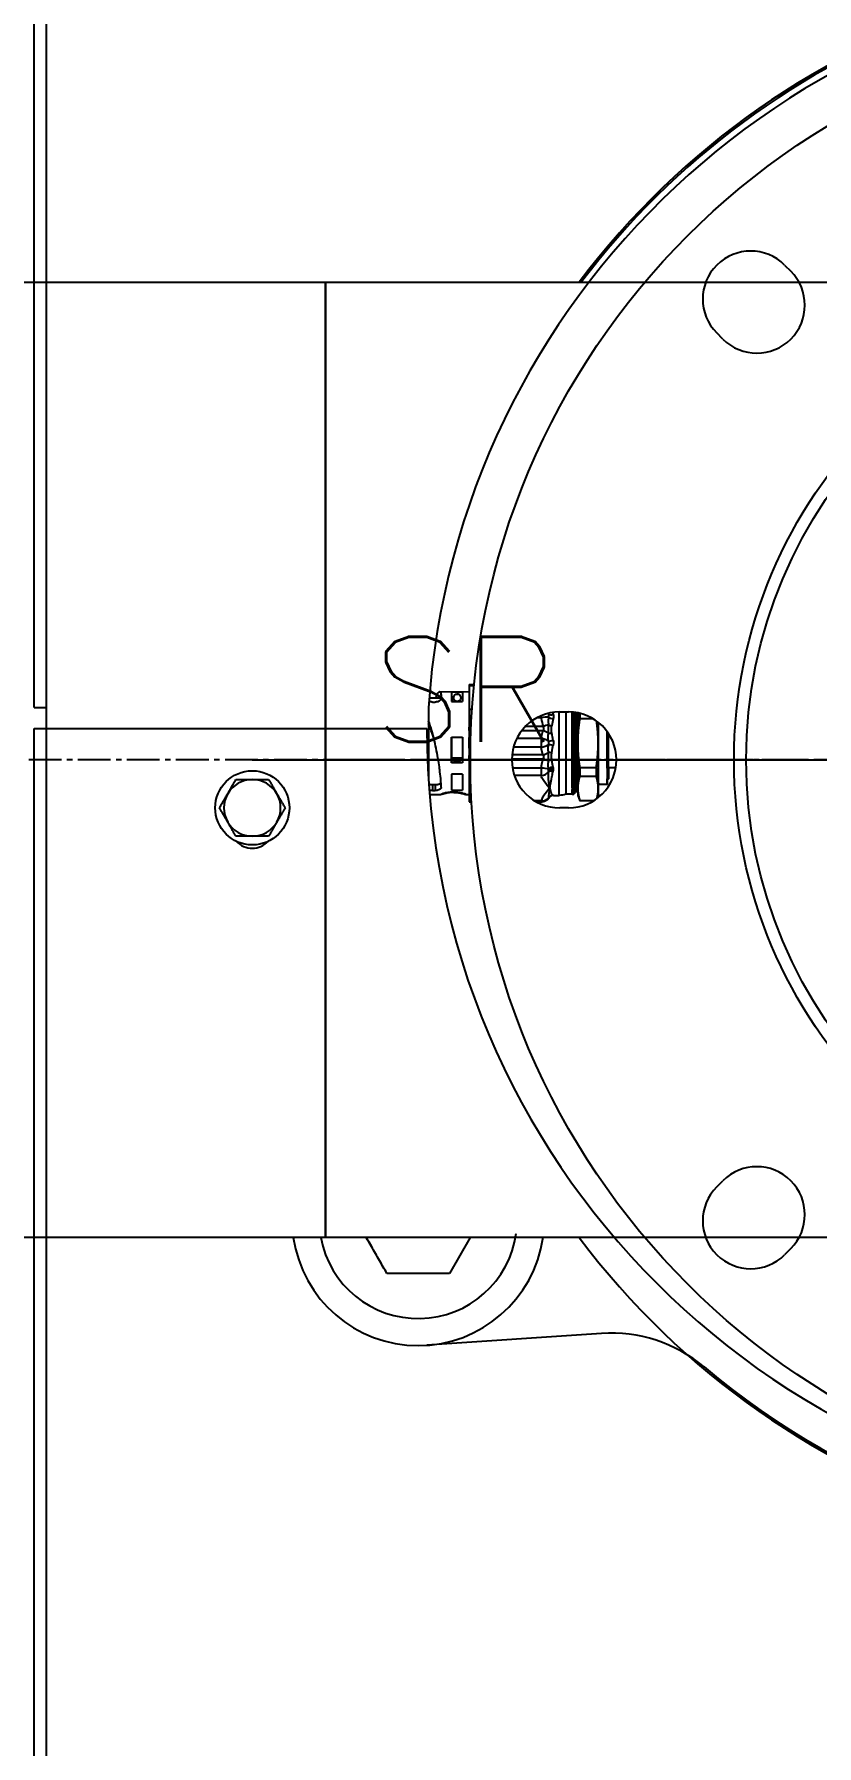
# Model space of a CAD drawing. Extents: x -76427 to 292734, y -42117 to 131250.
# Drawn here: x 12545 to 12724.4, y 2390.8 to 2783.3 of the extents above; entities that cross this region are included whole.
import ezdxf

# ---------------------------------------------------------------- set-up
doc = ezdxf.new("R2010")
doc.units = 0
doc.header["$LTSCALE"] = 10
for name, pattern in [('XFM7P10PV$0$CENTER', [2, 1.25, -0.25, 0.25, -0.25]), ('XFM7P10PV$0$CENTER2', [1.125, 0.75, -0.125, 0.125, -0.125]), ('XFM7P10PV-200K$0$CENTER', [2, 1.25, -0.25, 0.25, -0.25]), ('XFM7P10PV-200K$0$CENTER2', [1.125, 0.75, -0.125, 0.125, -0.125])]:
    doc.linetypes.add(name, pattern=pattern)
for name, color, linetype in [('XFM7P10PV$0$U-PV-PIPE-CENTER', 252, 'XFM7P10PV$0$CENTER2'), ('XFM7P10PV$0$U-PV-PIPE-SUS', 252, 'Continuous'), ('XFM7P10PV-200K$0$U-PV-PIPE-CENTER', 1, 'XFM7P10PV-200K$0$CENTER2'), ('XFM7P10PV-200K$0$U-PV-PIPE-SUS', 200, 'Continuous'), ('XFM7Q10PV-200K$0$PV-EQ(200K)', 22, 'Continuous')]:
    doc.layers.add(name, color=color, linetype=linetype)
doc.styles.add('XFM7P10PV$0$STANDARD', font='SIMPLEX', dxfattribs={"bigfont": 'BIGFONT'})
doc.styles.add('XFM7P10PV-200K$0$STANDARD', font='SIMPLEX', dxfattribs={"bigfont": 'BIGFONT'})

# ---------------------------------------------------------------- blocks, each defined once
blk = doc.blocks.new('XFM7Q10PV-200K$0$PV-主機 - Mega-V57-CUB_L40')
for p, q in [((-920.47, 595), (455.21, 595)), ((455.21, 595), (455.21, 592.25)), ((459.98, 595), (918.65, 595)), ((459.98, 595), (459.98, 592.25)), ((455.21, 592.25), (-919.04, 592.25)), ((459.98, 592.25), (455.21, 592.25)), ((455.21, 592.25), (455.21, 505)), ((917.23, 592.25), (459.98, 592.25)), ((447.98, 545), (447.98, 105)), ((440.03, 504.36), (440.03, 501.75)), ((442.25, 503.68), (440.96, 503.69)), ((442.25, 503.04), (440.96, 503.04)), ((459.98, 504.6), (443.21, 504.6)), ((441.04, 499.29), (441.05, 496.79)), ((444.73, 499.29), (441.04, 499.29)), ((441.65, 501.69), (441.65, 501.69)), ((444.73, 496.8), (444.73, 499.3)), ((447.33, 496.8), (447.33, 499.3)), ((447.33, 499.3), (448.42, 499.3)), ((448.42, 499.3), (453.2, 499.31)), ((448.42, 499.3), (448.43, 496.81)), ((453.2, 499.31), (453.2, 496.81)), ((461.37, 499.3), (461.37, 496.8)), ((463.55, 499.29), (461.37, 499.28)), ((463.55, 496.79), (463.55, 499.29)), ((463.63, 502.03), (463.64, 495.29)), ((438.37, 495.27), (438.37, 494.73)), ((444.23, 495.3), (438.71, 495.28)), ((438.71, 494.75), (438.71, 495.28)), ((440.04, 495.79), (440.04, 495.28)), ((444.23, 494.96), (444.23, 495.3)), ((446.41, 494.99), (446.41, 495.31)), ((448.27, 495.31), (446.41, 495.31)), ((448.27, 495), (448.27, 495.31)), ((449.02, 495), (449.02, 495.31)), ((450.65, 495.31), (449.02, 495.31)), ((450.65, 494.98), (450.65, 495.31)), ((453.15, 494.92), (453.15, 495.31)), ((454.76, 495.31), (453.15, 495.31)), ((454.76, 494.86), (454.76, 495.31)), ((455.51, 494.83), (455.51, 495.31)), ((457.37, 495.31), (455.51, 495.31)), ((457.38, 494.74), (457.37, 495.31)), ((459.53, 494.61), (459.53, 495.31)), ((464.98, 495.29), (459.53, 495.31)), ((464.98, 494.15), (464.98, 495.29)), ((465.31, 495.28), (465.31, 494.11)), ((444.38, 478.75), (444.37, 484.89)), ((446.11, 478.75), (446.11, 485.34)), ((448.13, 478.31), (448.13, 485.5)), ((449.13, 478.31), (449.13, 485.44)), ((450.89, 478.76), (450.89, 485.11)), ((452.89, 478.76), (452.89, 484.34)), ((454.64, 478.31), (454.64, 483.25)), ((438.29, 478.72), (438.29, 479.72)), ((438.57, 478.72), (438.57, 480.2)), ((455.64, 478.31), (455.63, 482.4)), ((457.66, 478.76), (457.66, 479.72)), ((439.84, 475.93), (439.84, 474.67)), ((436.98, 472.5), (436.98, 474.5)), ((440.14, 471.67), (440.14, 473.07)), ((440.14, 471.65), (440.14, 471.25)), ((440.24, 471.15), (440.14, 471.25)), ((458.98, 474.5), (458.98, 472.5)), ((439.84, 470.35), (438.59, 469.89)), ((438.6, 466.75), (438.59, 469.89)), ((438.64, 469.9), (438.64, 466.68)), ((440.74, 470.95), (440.74, 470.55)), ((444.26, 469.92), (444.26, 466.13)), ((446.23, 469.93), (446.23, 466.14)), ((457.46, 469.93), (457.46, 466.93)), ((439.85, 465.65), (439.18, 465.89)), ((442.4, 465.65), (442.4, 463.65)), ((443.6, 463.65), (443.6, 463.35)), ((446.25, 463.36), (446.25, 461.64)), ((350.04, 438.49), (351.46, 437.08)), ((544.5, 437.08), (545.91, 438.49)), ((335.9, 421.52), (334.48, 422.93)), ((561.47, 422.93), (560.05, 421.52))]:
    blk.add_line(p, q)
for centre, radius in [((436.98, 545), 8.5), ((447.98, 325), 170), ((447.98, 325), 109.54), ((447.98, 325), 109.54), ((447.98, 325), 106.77)]:
    blk.add_circle(centre, radius)
for centre, radius, start, end in [((436.98, 545), 6.5, 120, 180), ((436.98, 545), 6.5, 60, 120), ((436.98, 545), 6.5, 0, 60), ((432.71, 545), 5, 132.9888, 227.0112), ((436.98, 545), 6.5, 180, 240), ((436.98, 545), 6.5, 300, 0), ((436.98, 545), 6.5, 240, 300), ((455.21, 325), 180, 90, 270), ((447.98, 325), 180, 273.8226, 86.1774), ((447.98, 474.5), 11, 0, 180), ((447.98, 472.5), 11, 180, 0), ((342.26, 430.71), 11, 45, 225), ((553.69, 430.71), 11, 315, 135), ((343.68, 429.3), 11, 225, 45), ((552.27, 429.3), 11, 135, 315)]:
    blk.add_arc(centre, radius, start, end)
for centre, major_axis, ratio, start_param, end_param in [((451.83, 499.28), (11.8, 0), 0.002555, 2.217327, 2.724842), ((451.83, 499.28), (11.8, 0), 0.002555, 1.454886, 1.9624), ((451.83, 499.28), (11.8, 0), 0.002555, 0.122932, 0.630447), ((462.23, 498.03), (0.424, -0.736), 0.999986, 0, 3.123232), ((440.87, 495.27), (-2.5, 0), 0.002555, 5.755055, 6.283185), ((451.84, 496.78), (-11.8, 0), 0.002555, 5.35892, 5.866434), ((446.39, 495.3), (-2.5, 0), 0.002555, 4.707858, 5.755055), ((451.84, 496.78), (-11.8, 0), 0.002555, 4.596478, 5.103993), ((448.28, 495.31), (1.5, 0), 0.002555, 4.707858, 5.231456), ((451.89, 495.31), (-2.5, 0), 0.002555, 4.184259, 5.231456), ((455.51, 495.31), (1.5, 0), 0.002555, 4.184259, 4.707858), ((457.36, 495.3), (-2.5, 0), 0.002555, 3.66066, 4.707858), ((451.84, 496.78), (11.8, 0), 0.002555, 0.122932, 0.630447), ((462.81, 495.28), (2.5, 0), 0.002555, 6.283185, 6.802253), ((440.29, 478.72), (-2, 0), 0.002555, 6.283184, 6.28319), ((440.29, 478.72), (-2, 0), 0.002555, 5.755961, 6.283184), ((440.29, 478.72), (0.42, 1.95), 0.858325, 1.75037, 2.738476), ((438.57, 475.99), (1.24, -0.39), 0.978357, 0.308397, 1.316707), ((438.56, 475.99), (1.92, -0.55), 0.979834, 0.832042, 0.832094), ((438.77, 476.28), (-1.15, 1.64), 0.974642, 4.4504, 4.450432), ((439.26, 476.28), (0.77, 1.85), 0.937314, 5.377493, 5.377515), ((439.26, 476.28), (0.77, 1.85), 0.937321, 5.301463, 5.301469), ((440, 475.98), (0.8, 1.83), 0.872822, 5.526535, 5.526557), ((440.64, 475.98), (0.7, -1.87), 0.824908, 1.752861, 1.75288), ((441.75, 476.27), (-0.39, 1.96), 0.752597, 4.954377, 4.954387), ((446.1, 478.75), (2, 0), 0.002555, 1.567166, 2.614377), ((446.1, 478.74), (-0.47, 1.94), 0.856116, 1.363348, 2.35132), ((444.69, 476.02), (0.3, 1.26), 0.527227, 4.831976, 5.840284), ((445.24, 475.96), (0, 1.3), 0.49617, 4.706495, 5.719577), ((446.1, 478.74), (0.23, 1.98), 0.003299, 3.729911, 4.717883), ((445.8, 476.02), (-0.29, 1.26), 0.444435, 4.606228, 5.614539), ((448.13, 478.31), (0.59, 1.91), 0.002715, 4.034865, 4.715887), ((447.52, 476.33), (-0.18, 1.29), 0.321517, 4.664716, 5.316845), ((450.13, 478.31), (-0.67, 1.88), 0.47404, 1.400929, 2.081957), ((449.39, 476.33), (0.17, 1.29), 0.183371, 4.734474, 5.386597), ((451.88, 478.76), (-2, 0), 0.002555, 4.185165, 5.232364), ((451.88, 478.75), (-0.27, 1.98), 0.492341, 1.49873, 2.486693), ((451.25, 476.03), (-0.26, -1.27), 0.043805, 1.574841, 2.58315), ((451.89, 478.75), (-0.27, -1.98), 0.498573, 0.656017, 1.643942), ((452.53, 476.03), (-0.26, 1.27), 0.050888, 0.557009, 1.56532), ((453.63, 478.31), (0.67, 1.88), 0.480044, 4.204002, 4.885026), ((454.39, 476.33), (-0.17, 1.29), 0.190427, 0.895607, 1.547732), ((455.63, 478.31), (-0.59, 1.91), 0.004216, 4.03273, 4.71375), ((456.25, 476.33), (0.18, 1.29), 0.328303, 0.967408, 1.619536), ((457.97, 476.03), (-0.29, -1.26), 0.450736, 3.812057, 4.82037), ((457.65, 478.75), (-2, 0), 0.002555, 4.476917, 4.708765), ((457.65, 478.75), (0.23, -1.98), 0.003889, 0.587481, 1.575445), ((459.07, 476.03), (0.3, -1.26), 0.533201, 3.582534, 4.590835), ((457.66, 478.75), (-0.47, -1.94), 0.859605, 0.794169, 0.878975), ((451.84, 471.68), (-11.7, 0), 0.002555, 4.060015, 6.714627), ((451.84, 471.15), (-11.6, 0), 0.002555, 4.058959, 6.530478), ((451.84, 473.08), (-11.75, 0), 0.002555, 4.060126, 6.375471), ((451.84, 474.68), (-12, 0), 0.002555, 4.076085, 6.283185), ((451.84, 471.25), (-11.7, 0), 0.002555, 4.064232, 6.28574), ((451.84, 473.08), (-11.7, 0), 0.002555, 4.056858, 6.283185), ((451.84, 471.65), (-11.7, 0), 0.002555, 4.060214, 6.283185), ((451.84, 471.15), (-11.3, 0), 0.002555, 4.038483, 6.350448), ((451.84, 471.68), (-9.78, 0), 0.002555, 3.900139, 6.572371), ((451.84, 471.68), (-7.07, 0), 0.002555, 3.077856, 6.346922), ((451.84, 471.68), (-6.19, 0), 0.002555, 3.164564, 6.260214), ((451.84, 471.68), (3.51, 0), 0.002555, 0.433558, 2.708035), ((451.84, 471.68), (2.34, 0), 0.002555, 0.890568, 2.251024), ((451.84, 469.9), (-13.25, 0), 0.002555, 6.19745, 6.283185), ((451.84, 470.35), (-12, 0), 0.002555, 5.759587, 6.276166), ((451.84, 470.95), (-11.1, 0), 0.002555, 4.027066, 6.283185), ((451.84, 470.55), (-11.1, 0), 0.002555, 4.03444, 6.283185), ((451.84, 470.35), (-12, 0), 0.002555, 4.712389, 5.759587), ((451.84, 469.9), (-13.25, 0), 0.002555, 5.150251, 5.321725), ((451.84, 470.35), (-12, 0), 0.002555, 4.097238, 4.712389), ((451.84, 469.9), (-13.25, 0), 0.002555, 4.17115, 4.274528), ((451.85, 465.65), (-12, 0), 0.002555, 5.759587, 6.806785), ((451.85, 465.65), (-12, 0), 0.002555, 4.712389, 5.759587), ((451.85, 465.65), (12, 0), 0.002555, 3.665192, 3.805647), ((451.85, 463.65), (-9.45, 0), 0.002555, 4.422865, 6.792629), ((451.85, 465.65), (-9.45, 0), 0.002555, 4.184941, 6.283185), ((451.85, 463.35), (-8.25, 0), 0.002555, 4.433653, 7.107871), ((451.85, 463.65), (-8.3, 0), 0.002555, 4.381849, 6.393005), ((451.85, 463.35), (-7.19, 0), 0.002555, 4.391608, 6.960383), ((451.85, 466.11), (13.25, 0), 0.002555, 2.008658, 2.180133), ((451.85, 465.65), (-12, 0), 0.002555, 4.304305, 4.712389)]:
    blk.add_ellipse(centre, major_axis=major_axis, ratio=ratio, start_param=start_param, end_param=end_param)
for centre, major_axis, ratio in [((447.98, 498.05), (-0.002, 0.85), 0.496069), ((462.24, 498.03), (0, 0.85), 0.999993)]:
    blk.add_ellipse(centre, major_axis=major_axis, ratio=ratio)
for points, weights in [([(430.48, 548.75), (432.22, 549.76), (433.73, 550.63)], [1.07595444278, 1.07665212978, 1]), ([(433.73, 550.63), (435.23, 551.5), (436.98, 552.51)], [1, 1.07665212978, 1.07595444278]), ([(436.98, 552.51), (438.72, 551.5), (440.23, 550.63)], [1.07595444278, 1.07665212978, 1]), ([(440.23, 550.63), (441.73, 549.76), (443.48, 548.75)], [1, 1.07665212978, 1.07595444278]), ([(430.48, 545), (430.48, 546.74), (430.48, 548.75)], [1, 1.07665212978, 1.07595444278]), ([(443.48, 548.75), (443.48, 546.74), (443.48, 545)], [1.07595444278, 1.07665212978, 1]), ([(430.48, 541.25), (430.48, 543.26), (430.48, 545)], [1.07595444278, 1.07665212978, 1]), ([(443.48, 545), (443.48, 543.26), (443.48, 541.25)], [1, 1.07665212978, 1.07595444278]), ([(433.73, 539.37), (432.22, 540.24), (430.48, 541.25)], [1, 1.07665212978, 1.07595444278]), ([(436.98, 537.49), (435.23, 538.5), (433.73, 539.37)], [1.07595444278, 1.07665212978, 1]), ([(440.23, 539.37), (438.72, 538.5), (436.98, 537.49)], [1, 1.07665212978, 1.07595444278]), ([(443.48, 541.25), (441.73, 540.24), (440.23, 539.37)], [1.07595444278, 1.07665212978, 1])]:
    blk.add_rational_spline(points, weights, degree=2)
for points, degree, knots in [([(440.96, 503.69), (440.96, 503.78), (440.97, 503.88), (440.99, 504.07), (441, 504.16), (441.03, 504.32), (441.05, 504.38), (441.07, 504.44)], 3, [-0.22712492, -0.22712492, -0.22712492, -0.22712492, -0.19757148, -0.19757148, -0.16803014, -0.16803014, -0.1450375, -0.1450375, -0.1450375, -0.1450375]), ([(441.65, 501.69), (441.55, 501.69), (441.47, 501.72), (441.3, 501.84), (441.22, 501.94), (441.1, 502.18), (441.05, 502.32), (441, 502.56), (440.99, 502.66), (440.97, 502.84), (440.96, 502.94), (440.96, 503.04)], 3, [-0.2260437, -0.2260437, -0.2260437, -0.2260437, -0.1713884, -0.1713884, -0.1131901, -0.1131901, -0.0586216, -0.0586216, -0.0293443, -0.0293443, 0, 0, 0, 0]), ([(441.65, 501.69), (441.87, 501.69), (442.12, 501.7), (442.65, 501.72), (442.94, 501.74), (443.86, 501.81), (444.54, 501.88), (445.77, 502.02), (446.29, 502.09), (447.51, 502.27), (448.23, 502.39), (449.71, 502.65), (450.46, 502.8), (452.37, 503.21), (453.53, 503.5), (455.44, 504.07), (456.22, 504.32), (456.95, 504.6)], 3, [0, 0, 0, 0, 0.133961, 0.133961, 0.267899, 0.267899, 0.535926, 0.535926, 0.714399, 0.714399, 0.945549, 0.945549, 1.176604, 1.176604, 1.534564, 1.534564, 1.79258, 1.79258, 1.79258, 1.79258]), ([(442.25, 503.68), (442.25, 503.78), (442.25, 503.88), (442.27, 504.09), (442.29, 504.19), (442.33, 504.38), (442.35, 504.46), (442.37, 504.54)], 3, [-0.21221659, -0.21221659, -0.21221659, -0.21221659, -0.18251638, -0.18251638, -0.1494368, -0.1494368, -0.1194476, -0.1194476, -0.1194476, -0.1194476]), ([(442.7, 501.73), (442.64, 501.76), (442.58, 501.81), (442.53, 501.87), (442.39, 502.08), (442.31, 502.37), (442.27, 502.59), (442.25, 502.81), (442.25, 503.04)], 5, [0.331769, 0.331769, 0.331769, 0.331769, 0.331769, 0.331769, 1.036453, 1.036453, 1.036453, 2.225796, 2.225796, 2.225796, 2.225796, 2.225796, 2.225796]), ([(451.94, 503.12), (452.07, 503.16), (452.2, 503.19), (452.33, 503.23), (452.94, 503.4), (453.53, 503.57), (454.11, 503.76), (454.88, 504.02), (455.63, 504.29), (456.35, 504.6)], 3, [17.654247, 17.654247, 17.654247, 17.654247, 18.364351, 18.364351, 18.364351, 21.644908, 21.644908, 21.644908, 26.044963, 26.044963, 26.044963, 26.044963]), ([(461.24, 503.7), (461.24, 503.8), (461.25, 503.89), (461.28, 504.08), (461.3, 504.18), (461.35, 504.35), (461.38, 504.43), (461.42, 504.5)], 3, [-0.22712492, -0.22712492, -0.22712492, -0.22712492, -0.19757148, -0.19757148, -0.16803014, -0.16803014, -0.1396511, -0.1396511, -0.1396511, -0.1396511]), ([(462.08, 501.7), (461.99, 501.7), (461.9, 501.73), (461.71, 501.85), (461.61, 501.95), (461.45, 502.19), (461.38, 502.33), (461.3, 502.58), (461.28, 502.67), (461.25, 502.86), (461.24, 502.96), (461.24, 503.05)], 3, [-0.2260437, -0.2260437, -0.2260437, -0.2260437, -0.1713884, -0.1713884, -0.1131901, -0.1131901, -0.0586216, -0.0586216, -0.0293443, -0.0293443, 0, 0, 0, 0]), ([(463.63, 502.06), (463.6, 502.2), (463.39, 502.37), (462.91, 502.64), (462.77, 502.71), (462.5, 502.85), (462.37, 502.91), (462.23, 502.97)], 3, [0.000001, 0.000001, 0.000001, 0.000001, 0.3505304, 0.3505304, 0.4670758, 0.4670758, 0.5563693, 0.5563693, 0.5563693, 0.5563693]), ([(440.52, 498.77), (440.52, 499.15), (440.49, 499.54), (440.38, 500.24), (440.32, 500.55), (440.19, 501.09), (440.12, 501.34), (440.04, 501.68), (440.03, 501.77), (440.04, 501.77)], 3, [-0.9807268, -0.9807268, -0.9807268, -0.9807268, -0.8652674, -0.8652674, -0.749808, -0.749808, -0.6100356, -0.6100356, -0.4767544, -0.4767544, -0.4767544, -0.4767544]), ([(440.52, 498.77), (440.52, 498.38), (440.49, 497.99), (440.38, 497.29), (440.32, 496.98), (440.19, 496.44), (440.12, 496.2), (440.04, 495.87), (440.03, 495.78), (440.04, 495.78)], 3, [0.9807268, 0.9807268, 0.9807268, 0.9807268, 1.0961862, 1.0961862, 1.2116455, 1.2116455, 1.351418, 1.351418, 1.4846992, 1.4846992, 1.4846992, 1.4846992]), ([(440.58, 498.78), (440.58, 499.16), (440.56, 499.56), (440.47, 500.29), (440.41, 500.62), (440.28, 501.16), (440.21, 501.4), (440.09, 501.71), (440.05, 501.78), (440.04, 501.77), (440.04, 501.77), (440.04, 501.77)], 3, [0, 0, 0, 0, 0.1122436, 0.1122436, 0.2244871, 0.2244871, 0.3473751, 0.3473751, 0.4702632, 0.4702632, 0.4767544, 0.4767544, 0.4767544, 0.4767544]), ([(440.58, 498.78), (440.58, 498.41), (440.56, 498.01), (440.47, 497.28), (440.41, 496.95), (440.28, 496.4), (440.21, 496.16), (440.09, 495.85), (440.06, 495.78), (440.04, 495.77), (440.04, 495.77), (440.04, 495.78)], 3, [-1.9614536, -1.9614536, -1.9614536, -1.9614536, -1.84921, -1.84921, -1.7369664, -1.7369664, -1.6140784, -1.6140784, -1.4911904, -1.4911904, -1.4846992, -1.4846992, -1.4846992, -1.4846992]), ([(462.23, 502.02), (462.23, 501.95), (462.2, 501.89), (462.12, 501.84), (462, 501.8), (461.85, 501.77), (461.84, 501.77), (461.84, 501.77), (461.84, 501.77)], 5, [12.429289, 12.429289, 12.429289, 12.429289, 12.429289, 12.429289, 15.563908, 15.563908, 15.563908, 15.579301, 15.579301, 15.579301, 15.579301, 15.579301, 15.579301]), ([(463.63, 502.06), (463.66, 501.94), (463.54, 501.85), (463.15, 501.76), (462.99, 501.73), (462.59, 501.7), (462.35, 501.7), (462.08, 501.7)], 3, [-0.6472974, -0.6472974, -0.6472974, -0.6472974, -0.3233909, -0.3233909, -0.1617156, -0.1617156, 0, 0, 0, 0]), ([(439.23, 477.03), (439.05, 477.14), (438.88, 477.29), (438.61, 477.62), (438.5, 477.81), (438.35, 478.21), (438.31, 478.42), (438.3, 478.66), (438.29, 478.69), (438.29, 478.72)], 3, [0, 0, 0, 0, 0.0648552, 0.0648552, 0.1285229, 0.1285229, 0.1922731, 0.1922731, 0.2013202, 0.2013202, 0.2013202, 0.2013202]), ([(441.47, 476.79), (441.4, 476.85), (441.34, 476.91), (441.27, 476.97), (440.8, 477.38), (440.32, 477.79), (439.82, 478.13), (439.55, 478.32), (439.27, 478.48), (438.97, 478.59), (438.84, 478.65), (438.7, 478.69), (438.57, 478.72)], 3, [0, 0, 0, 0, 0.655162, 0.655162, 0.655162, 5.204704, 5.204704, 5.204704, 7.656055, 7.656055, 7.656055, 8.771719, 8.771719, 8.771719, 8.771719]), ([(439.24, 477.07), (439.24, 477.06), (439.24, 477.06), (439.24, 477.05), (439.24, 477.04), (439.23, 477.03), (439.23, 477.03), (439.23, 477.03), (439.23, 477.03)], 5, [0.544604, 0.544604, 0.544604, 0.544604, 0.544604, 0.544604, 0.926317, 0.926317, 0.926317, 1.772154, 1.772154, 1.772154, 1.772154, 1.772154, 1.772154]), ([(439.84, 475.93), (439.84, 476.03), (439.83, 476.13), (439.78, 476.35), (439.73, 476.46), (439.6, 476.69), (439.51, 476.8), (439.36, 476.94), (439.3, 476.99), (439.23, 477.03)], 3, [0, 0, 0, 0, 0.0302741, 0.0302741, 0.0671111, 0.0671111, 0.1085576, 0.1085576, 0.1310156, 0.1310156, 0.1310156, 0.1310156]), ([(441.47, 476.79), (441.47, 476.79), (441.47, 476.79), (441.47, 476.79), (441.44, 476.8), (441.41, 476.8), (441.39, 476.8), (441.32, 476.82), (441.26, 476.83), (441.23, 476.83), (440.87, 476.89), (440.55, 476.96), (440.29, 477), (439.95, 477.06), (439.66, 477.09), (439.58, 477.1), (439.46, 477.1), (439.35, 477.09), (439.31, 477.08), (439.28, 477.08), (439.24, 477.07)], 5, [0, 0, 0, 0, 0, 0, 0.034404, 0.034404, 0.034404, 0.466948, 0.466948, 0.466948, 1.109446, 1.109446, 1.109446, 6.83405, 6.83405, 6.83405, 9.302233, 9.302233, 9.302233, 10.501363, 10.501363, 10.501363, 10.501363, 10.501363, 10.501363]), ([(441.47, 476.79), (441.37, 476.77), (441.26, 476.74), (441.17, 476.72), (440.97, 476.67), (440.79, 476.62), (440.63, 476.57), (440.4, 476.49), (440.23, 476.41), (440.1, 476.32), (439.96, 476.23), (439.89, 476.12), (439.86, 475.99)], 3, [0, 0, 0, 0, 1.109446, 1.109446, 1.109446, 3.417025, 3.417025, 3.417025, 6.83405, 6.83405, 6.83405, 10.501363, 10.501363, 10.501363, 10.501363]), ([(441.47, 476.79), (441.47, 476.79), (441.48, 476.79), (441.48, 476.8), (441.57, 476.87), (441.65, 476.95), (441.74, 477.02), (442.27, 477.5), (442.81, 477.97), (443.4, 478.32), (443.71, 478.51), (444.03, 478.67), (444.38, 478.75)], 3, [0, 0, 0, 0, 0.028373, 0.028373, 0.028373, 0.850757, 0.850757, 0.850757, 6.019946, 6.019946, 6.019946, 8.773224, 8.773224, 8.773224, 8.773224]), ([(441.47, 476.79), (441.47, 476.79), (441.48, 476.79), (441.48, 476.79), (441.51, 476.8), (441.54, 476.8), (441.57, 476.81), (441.63, 476.82), (441.69, 476.83), (441.72, 476.83), (441.95, 476.87), (442.19, 476.91), (442.4, 476.94), (442.84, 477), (443.3, 477.05), (443.54, 477.07), (444.02, 477.11), (444.51, 477.12), (444.76, 477.12), (445, 477.12), (445.25, 477.1)], 5, [0, 0, 0, 0, 0, 0, 0.034364, 0.034364, 0.034364, 0.518652, 0.518652, 0.518652, 1.036651, 1.036651, 1.036651, 4.23487, 4.23487, 4.23487, 7.401243, 7.401243, 7.401243, 10.503697, 10.503697, 10.503697, 10.503697, 10.503697, 10.503697]), ([(441.47, 476.79), (442.24, 476.63), (443.3, 476.47), (444.41, 476.24), (444.74, 476.17), (445.07, 476.1), (445.39, 476.02)], 3, [0, 0, 0, 0, 8.083584, 8.083584, 8.083584, 10.503697, 10.503697, 10.503697, 10.503697]), ([(445.25, 477.1), (445.28, 477.09), (445.32, 477.08), (445.35, 477.07), (445.43, 477.06), (445.5, 477.06), (445.58, 477.06)], 3, [0.54464, 0.54464, 0.54464, 0.54464, 0.902469, 0.902469, 0.902469, 1.74442, 1.74442, 1.74442, 1.74442]), ([(445.58, 477.06), (445.66, 477.06), (445.75, 477.06), (445.85, 477.08), (445.87, 477.09), (445.89, 477.09), (445.92, 477.1)], 3, [0, 0, 0, 0, 0.992032, 0.992032, 0.992032, 1.200265, 1.200265, 1.200265, 1.200265]), ([(445.92, 477.1), (446.26, 477.12), (446.61, 477.13), (446.96, 477.13), (447.34, 477.12), (447.71, 477.11), (447.73, 477.11), (447.75, 477.11), (447.76, 477.11)], 5, [0, 0, 0, 0, 0, 0, 3.201081, 3.201081, 3.201081, 3.346331, 3.346331, 3.346331, 3.346331, 3.346331, 3.346331]), ([(447.76, 477.11), (447.85, 477.1), (447.93, 477.09), (448.02, 477.09), (448.28, 477.08), (448.55, 477.07), (448.82, 477.07), (449.01, 477.07), (449.19, 477.08), (449.36, 477.09), (449.47, 477.09), (449.58, 477.1), (449.68, 477.11)], 3, [0.564238, 0.564238, 0.564238, 0.564238, 0.982384, 0.982384, 0.982384, 2.282202, 2.282202, 2.282202, 3.156484, 3.156484, 3.156484, 3.69067, 3.69067, 3.69067, 3.69067]), ([(447.95, 476.32), (448.22, 476.37), (448.54, 476.39), (448.86, 476.39), (449.13, 476.38), (449.39, 476.36), (449.63, 476.32)], 3, [0.56422, 0.56422, 0.56422, 0.56422, 2.282195, 2.282195, 2.282195, 3.690675, 3.690675, 3.690675, 3.690675]), ([(448.13, 478.31), (448.18, 478.28), (448.23, 478.25), (448.28, 478.23), (448.43, 478.15), (448.57, 478.11), (448.71, 478.13), (448.8, 478.14), (448.9, 478.17), (448.99, 478.22), (449.04, 478.24), (449.09, 478.28), (449.13, 478.31)], 3, [2.05844, 2.05844, 2.05844, 2.05844, 2.411755, 2.411755, 2.411755, 3.506303, 3.506303, 3.506303, 4.23929, 4.23929, 4.23929, 4.648478, 4.648478, 4.648478, 4.648478]), ([(449.68, 477.11), (449.73, 477.11), (449.78, 477.11), (449.84, 477.11), (450.2, 477.13), (450.56, 477.13), (450.87, 477.13), (451.18, 477.12), (451.48, 477.1), (451.49, 477.1), (451.5, 477.1), (451.5, 477.1)], 5, [3.908173, 3.908173, 3.908173, 3.908173, 3.908173, 3.908173, 4.38576, 4.38576, 4.38576, 7.199302, 7.199302, 7.199302, 7.254475, 7.254475, 7.254475, 7.254475, 7.254475, 7.254475]), ([(452.46, 476.02), (452.05, 475.93), (451.78, 475.93), (451.38, 476.01), (451.36, 476.01), (451.33, 476.02), (451.31, 476.02)], 3, [0.54463, 0.54463, 0.54463, 0.54463, 2.816323, 2.816323, 2.816323, 2.944788, 2.944788, 2.944788, 2.944788]), ([(452.27, 477.1), (452.25, 477.1), (452.22, 477.09), (452.19, 477.09), (452.1, 477.07), (452.01, 477.07), (451.95, 477.06), (451.84, 477.06), (451.71, 477.07), (451.65, 477.08), (451.58, 477.09), (451.5, 477.1)], 5, [0.544636, 0.544636, 0.544636, 0.544636, 0.544636, 0.544636, 0.926317, 0.926317, 0.926317, 1.914235, 1.914235, 1.914235, 2.944784, 2.944784, 2.944784, 2.944784, 2.944784, 2.944784]), ([(452.27, 477.1), (452.37, 477.11), (452.47, 477.11), (452.57, 477.12), (452.92, 477.13), (453.28, 477.13), (453.53, 477.13), (453.8, 477.12), (454.07, 477.11), (454.08, 477.11), (454.08, 477.11), (454.09, 477.11)], 5, [1.277708, 1.277708, 1.277708, 1.277708, 1.277708, 1.277708, 2.195106, 2.195106, 2.195106, 4.546514, 4.546514, 4.546514, 4.62528, 4.62528, 4.62528, 4.62528, 4.62528, 4.62528]), ([(454.09, 477.11), (454.17, 477.1), (454.25, 477.1), (454.34, 477.09), (454.6, 477.08), (454.87, 477.07), (455.14, 477.07), (455.32, 477.07), (455.5, 477.08), (455.68, 477.09), (455.79, 477.09), (455.9, 477.1), (456.01, 477.11)], 3, [0.564238, 0.564238, 0.564238, 0.564238, 0.982384, 0.982384, 0.982384, 2.282202, 2.282202, 2.282202, 3.156484, 3.156484, 3.156484, 3.69067, 3.69067, 3.69067, 3.69067]), ([(454.14, 476.33), (454.43, 476.37), (454.76, 476.39), (455.08, 476.39), (455.34, 476.38), (455.6, 476.36), (455.82, 476.33)], 3, [0.56422, 0.56422, 0.56422, 0.56422, 2.282202, 2.282202, 2.282202, 3.690672, 3.690672, 3.690672, 3.690672]), ([(454.64, 478.31), (454.68, 478.28), (454.72, 478.25), (454.77, 478.23), (454.9, 478.15), (455.04, 478.11), (455.18, 478.13), (455.27, 478.14), (455.37, 478.17), (455.47, 478.22), (455.52, 478.25), (455.58, 478.28), (455.64, 478.31)], 3, [2.05844, 2.05844, 2.05844, 2.05844, 2.411755, 2.411755, 2.411755, 3.506303, 3.506303, 3.506303, 4.23929, 4.23929, 4.23929, 4.64849, 4.64849, 4.64849, 4.64849]), ([(457.66, 478.76), (457.61, 478.75), (457.56, 478.75), (457.51, 478.74), (456.86, 478.65), (456.23, 478.5), (455.64, 478.31)], 3, [1.138628, 1.138628, 1.138628, 1.138628, 1.338375, 1.338375, 1.338375, 4.004037, 4.004037, 4.004037, 4.004037]), ([(457.85, 477.1), (457.84, 477.1), (457.83, 477.1), (457.82, 477.1), (457.63, 477.11), (457.45, 477.12), (457.27, 477.12), (456.92, 477.13), (456.56, 477.12), (456.37, 477.12), (456.19, 477.12), (456.01, 477.11)], 5, [1.276226, 1.276226, 1.276226, 1.276226, 1.276226, 1.276226, 1.378655, 1.378655, 1.378655, 2.986215, 2.986215, 2.986215, 4.623691, 4.623691, 4.623691, 4.623691, 4.623691, 4.623691]), ([(458.37, 476.02), (458.02, 475.93), (457.79, 475.93), (457.44, 476.01), (457.42, 476.01), (457.4, 476.02), (457.38, 476.02)], 3, [0.544602, 0.544602, 0.544602, 0.544602, 2.816323, 2.816323, 2.816323, 2.944826, 2.944826, 2.944826, 2.944826]), ([(458.51, 477.1), (458.49, 477.09), (458.47, 477.09), (458.45, 477.08), (458.37, 477.07), (458.3, 477.06), (458.24, 477.06), (458.14, 477.06), (458.03, 477.07), (457.98, 477.07), (457.92, 477.08), (457.85, 477.1)], 5, [0.544606, 0.544606, 0.544606, 0.544606, 0.544606, 0.544606, 0.926317, 0.926317, 0.926317, 1.914235, 1.914235, 1.914235, 2.944826, 2.944826, 2.944826, 2.944826, 2.944826, 2.944826]), ([(440.74, 470.95), (440.74, 470.97), (440.74, 470.99), (440.73, 471.03), (440.72, 471.05), (440.69, 471.09), (440.68, 471.1), (440.65, 471.12), (440.64, 471.12), (440.63, 471.13), (440.62, 471.14), (440.6, 471.14), (440.6, 471.14), (440.59, 471.14), (440.58, 471.14), (440.57, 471.15), (440.57, 471.15), (440.57, 471.15), (440.57, 471.15), (440.57, 471.15)], 3, [0, 0, 0, 0, 0.00662125, 0.00662125, 0.01310691, 0.01310691, 0.01953058, 0.01953058, 0.02232801, 0.02232801, 0.02680035, 0.02680035, 0.03035556, 0.03035556, 0.03493501, 0.03493501, 0.04338425, 0.04338425, 0.05909467, 0.05909467, 0.05909467, 0.05909467]), ([(458.95, 471.7), (458.82, 471.7), (458.69, 471.7), (457.8, 471.7), (456.91, 471.7), (455.03, 471.7), (454.01, 471.7), (451.94, 471.7), (450.88, 471.7), (448.84, 471.7), (447.85, 471.7), (446.05, 471.7), (445.22, 471.69), (443.84, 471.69), (443.27, 471.69), (442.45, 471.68), (442.18, 471.68), (442.1, 471.68), (442.09, 471.68), (442.09, 471.68), (442.09, 471.68), (442.09, 471.68)], 3, [0.751123, 0.751123, 0.751123, 0.751123, 0.806665, 0.806665, 1.118203, 1.118203, 1.429888, 1.429888, 1.741609, 1.741609, 2.053336, 2.053336, 2.36505, 2.36505, 2.67671, 2.67671, 2.98816, 2.98816, 3.02852, 3.02852, 3.029124, 3.029124, 3.029124, 3.029124]), ([(444.79, 471.67), (444.78, 471.67), (444.78, 471.67), (444.77, 471.68), (444.76, 471.68), (444.75, 471.68), (444.75, 471.68), (444.73, 471.68), (444.73, 471.68), (444.72, 471.68), (444.71, 471.69), (444.7, 471.69), (444.7, 471.69), (444.7, 471.69)], 3, [2.16733486, 2.16733486, 2.16733486, 2.16733486, 2.18725674, 2.18725674, 2.20209089, 2.20209089, 2.21002772, 2.21002772, 2.21192452, 2.21192452, 2.21522791, 2.21522791, 2.21572188, 2.21572188, 2.21572188, 2.21572188]), ([(458.02, 471.68), (458.02, 471.68), (458.02, 471.68), (457.99, 471.68), (457.96, 471.68), (457.78, 471.68), (457.57, 471.69), (456.96, 471.69), (456.55, 471.69), (455.59, 471.69), (455.03, 471.69), (453.84, 471.69), (453.19, 471.69), (451.88, 471.69), (451.21, 471.69), (449.92, 471.69), (449.29, 471.69), (448.15, 471.69), (447.63, 471.69), (446.76, 471.69), (446.4, 471.68), (445.89, 471.68), (445.72, 471.68), (445.67, 471.68), (445.67, 471.68), (445.67, 471.68)], 3, [0.033113, 0.033113, 0.033113, 0.033113, 0.054958, 0.054958, 0.132318, 0.132318, 0.315417, 0.315417, 0.512013, 0.512013, 0.709201, 0.709201, 0.906471, 0.906471, 1.103761, 1.103761, 1.301054, 1.301054, 1.49834, 1.49834, 1.695595, 1.695595, 1.892728, 1.892728, 1.916898, 1.916898, 1.916898, 1.916898]), ([(448.3, 471.68), (448.3, 471.68), (448.3, 471.68), (448.29, 471.68), (448.29, 471.68), (448.27, 471.69), (448.27, 471.69), (448.27, 471.69)], 3, [1.102648414, 1.102648414, 1.102648414, 1.102648414, 1.103033093, 1.103033093, 1.105349923, 1.105349923, 1.106839946, 1.106839946, 1.106839946, 1.106839946]), ([(453.32, 471.68), (453.28, 471.68), (453.23, 471.68), (452.99, 471.68), (452.76, 471.68), (452.28, 471.68), (452.03, 471.68), (451.53, 471.68), (451.28, 471.68), (450.81, 471.68), (450.59, 471.68), (450.39, 471.68), (450.38, 471.68), (450.37, 471.68)], 3, [0.217622, 0.217622, 0.217622, 0.217622, 0.2334884, 0.2334884, 0.3080515, 0.3080515, 0.3826582, 0.3826582, 0.4572762, 0.4572762, 0.5318931, 0.5318931, 0.534912, 0.534912, 0.534912, 0.534912]), ([(455.42, 471.69), (455.42, 471.69), (455.42, 471.69), (455.41, 471.69), (455.4, 471.69), (455.4, 471.68), (455.39, 471.68), (455.39, 471.68)], 3, [0.008582175, 0.008582175, 0.008582175, 0.008582175, 0.009308712, 0.009308712, 0.011268047, 0.011268047, 0.012773253, 0.012773253, 0.012773253, 0.012773253]), ([(458.94, 471.68), (458.94, 471.68), (458.94, 471.68), (458.93, 471.68), (458.93, 471.68), (458.92, 471.68), (458.91, 471.68), (458.9, 471.68), (458.9, 471.68), (458.9, 471.68)], 3, [0.01574121, 0.01574121, 0.01574121, 0.01574121, 0.01937952, 0.01937952, 0.02768219, 0.02768219, 0.05254778, 0.05254778, 0.05611124, 0.05611124, 0.05611124, 0.05611124]), ([(441.45, 470.36), (441.18, 470.36), (440.9, 470.35), (440.62, 470.33), (440.08, 470.26), (439.52, 470.14), (439.24, 470.07), (438.95, 469.99), (438.64, 469.9)], 5, [52.895846, 52.895846, 52.895846, 52.895846, 52.895846, 52.895846, 76.019886, 76.019886, 76.019886, 97.090678, 97.090678, 97.090678, 97.090678, 97.090678, 97.090678]), ([(440.61, 470.36), (440.61, 470.36), (440.62, 470.36), (440.63, 470.37), (440.64, 470.37), (440.66, 470.38), (440.67, 470.39), (440.69, 470.41), (440.7, 470.42), (440.72, 470.45), (440.73, 470.47), (440.74, 470.51), (440.74, 470.53), (440.74, 470.55)], 3, [3.54786823, 3.54786823, 3.54786823, 3.54786823, 3.55009707, 3.55009707, 3.55371993, 3.55371993, 3.55751307, 3.55751307, 3.56254892, 3.56254892, 3.56865193, 3.56865193, 3.57473054, 3.57473054, 3.57473054, 3.57473054]), ([(444.26, 469.92), (443.96, 470.02), (443.67, 470.09), (443.39, 470.16), (442.82, 470.27), (442.28, 470.33), (442, 470.36), (441.73, 470.37), (441.45, 470.36)], 5, [8.701021, 8.701021, 8.701021, 8.701021, 8.701021, 8.701021, 29.771808, 29.771808, 29.771808, 52.895846, 52.895846, 52.895846, 52.895846, 52.895846, 52.895846]), ([(451.84, 470.38), (451.29, 470.38), (450.74, 470.37), (450.19, 470.35), (449.11, 470.28), (447.97, 470.17), (447.41, 470.1), (446.83, 470.02), (446.23, 469.93)], 5, [52.895846, 52.895846, 52.895846, 52.895846, 52.895846, 52.895846, 76.019886, 76.019886, 76.019886, 97.089321, 97.089321, 97.089321, 97.089321, 97.089321, 97.089321]), ([(457.46, 469.93), (456.85, 470.02), (456.27, 470.1), (455.72, 470.17), (454.58, 470.28), (453.5, 470.35), (452.95, 470.37), (452.39, 470.38), (451.84, 470.38)], 5, [8.70102, 8.70102, 8.70102, 8.70102, 8.70102, 8.70102, 29.771808, 29.771808, 29.771808, 52.895846, 52.895846, 52.895846, 52.895846, 52.895846, 52.895846]), ([(439.12, 465.97), (439.32, 465.92), (439.51, 465.88), (439.69, 465.84), (440.17, 465.75), (440.63, 465.7), (440.9, 465.67), (441.18, 465.66), (441.45, 465.66)], 5, [15.510748, 15.510748, 15.510748, 15.510748, 15.510748, 15.510748, 29.771808, 29.771808, 29.771808, 52.895846, 52.895846, 52.895846, 52.895846, 52.895846, 52.895846]), ([(441.45, 465.66), (441.73, 465.67), (442, 465.68), (442.28, 465.7), (442.82, 465.77), (443.39, 465.89), (443.67, 465.96), (443.96, 466.04), (444.26, 466.13)], 5, [52.895846, 52.895846, 52.895846, 52.895846, 52.895846, 52.895846, 76.019886, 76.019886, 76.019886, 97.090677, 97.090677, 97.090677, 97.090677, 97.090677, 97.090677]), ([(446.23, 466.14), (446.84, 466.04), (447.42, 465.96), (447.97, 465.9), (449.11, 465.78), (450.19, 465.72), (450.74, 465.69), (451.3, 465.68), (451.85, 465.68)], 5, [6.302585, 6.302585, 6.302585, 6.302585, 6.302585, 6.302585, 27.372017, 27.372017, 27.372017, 50.496054, 50.496054, 50.496054, 50.496054, 50.496054, 50.496054]), ([(451.85, 465.68), (452.4, 465.68), (452.95, 465.7), (453.5, 465.72), (454.48, 465.78), (455.51, 465.88), (455.96, 465.93), (456.41, 465.99), (456.89, 466.06)], 5, [50.496054, 50.496054, 50.496054, 50.496054, 50.496054, 50.496054, 73.620095, 73.620095, 73.620095, 90.645869, 90.645869, 90.645869, 90.645869, 90.645869, 90.645869])]:
    blk.add_open_spline(points, degree=degree, knots=knots)
for points, degree in [([(440.96, 503.69), (440.96, 503.47), (440.96, 503.25), (440.96, 503.04)], 3), ([(442.25, 503.04), (442.25, 503.25), (442.25, 503.47), (442.25, 503.68)], 3), ([(451.89, 503.11), (451.91, 503.12), (451.93, 503.12), (451.94, 503.12)], 3), ([(461.24, 503.7), (461.24, 503.48), (461.24, 503.27), (461.24, 503.05)], 3), ([(462.23, 504.43), (462.23, 503.63), (462.23, 502.83), (462.23, 502.02)], 3), ([(439.86, 475.99), (439.85, 475.94), (439.84, 475.91), (439.84, 475.92)], 3), ([(439.84, 475.92), (439.84, 475.92), (439.84, 475.92), (439.84, 475.92)], 3), ([(445.39, 476.02), (445.57, 475.97), (445.73, 475.95), (445.88, 475.95)], 3), ([(445.88, 475.95), (446.03, 475.95), (446.19, 475.97), (446.39, 476.02)], 3), ([(446.11, 478.75), (446.54, 478.71), (446.95, 478.63), (447.35, 478.54), (447.75, 478.43), (448.13, 478.31)], 5), ([(446.39, 476.02), (446.66, 476.09), (446.96, 476.15), (447.28, 476.21), (447.61, 476.27), (447.95, 476.32)], 5), ([(449.13, 478.31), (449.47, 478.43), (449.81, 478.54), (450.16, 478.63), (450.52, 478.71), (450.89, 478.76)], 5), ([(449.63, 476.32), (449.98, 476.27), (450.33, 476.22), (450.67, 476.16), (451, 476.09), (451.31, 476.02)], 5), ([(452.46, 476.02), (452.98, 476.14), (453.56, 476.24), (454.14, 476.33)], 3), ([(452.89, 478.76), (453.26, 478.71), (453.61, 478.63), (453.96, 478.54), (454.3, 478.43), (454.64, 478.31)], 5), ([(455.16, 478.13), (455.16, 478.13), (455.16, 478.13), (455.16, 478.13)], 3), ([(455.51, 478.24), (455.51, 478.24), (455.51, 478.24), (455.51, 478.24)], 3), ([(457.38, 476.02), (456.92, 476.14), (456.39, 476.24), (455.82, 476.33)], 3), ([(458.85, 476.14), (458.69, 476.1), (458.53, 476.06), (458.37, 476.02)], 3), ([(458.66, 477.11), (458.61, 477.11), (458.56, 477.1), (458.51, 477.1)], 3), ([(440.09, 473.07), (439.93, 473.59), (439.84, 474.13), (439.84, 474.67)], 3)]:
    blk.add_open_spline(points, degree=degree)
blk = doc.blocks.new('XFM7Q10PV-200K')
at = {"layer": 'XFM7Q10PV-200K$0$PV-EQ(200K)', "rotation": 90}
blk.add_blockref('XFM7Q10PV-200K$0$PV-主機 - Mega-V57-CUB_L40', (13140, 2168.9), dxfattribs=at)
blk = doc.blocks.new('XFM7P10PV-200K$0$A$C62BD0E7C')
at = {"color": 1, "linetype": 'XFM7P10PV-200K$0$CENTER'}
for p, q in [((0, 203.2), (0, -203.2)), ((203.2, 0), (-254, 0))]:
    blk.add_line(p, q, dxfattribs=at)
at = {"color": 0}
blk.add_lwpolyline([(0, -136.53), (-254, -136.53), (-254, 136.52), (0, 136.52)], dxfattribs=at)
blk.add_arc((0, 0), 136.53, 270, 90, dxfattribs=at)
at = {"color": 8, "style": 'XFM7P10PV-200K$0$STANDARD'}
blk.add_text('SR', height=30, dxfattribs=at).set_placement((-240.49, 5.2))
blk = doc.blocks.new('XFM7P10PV-200K')
at = {"layer": 'XFM7P10PV-200K$0$U-PV-PIPE-CENTER'}
blk.add_line((13035, 2616.88), (10278.8, 2616.88), dxfattribs=at)
at = {"layer": 'XFM7P10PV-200K$0$U-PV-PIPE-SUS'}
for p, q in [((11063.5, 2726.43), (12815.6, 2726.43, 0)), ((12611.78, 2726.43), (12611.78, 2507.33)), ((12815.6, 2507.33, 0), (11063.5, 2507.33)), ((12644.96, 2507.33), (12640.2, 2499.08)), ((12625.88, 2499.08), (12625.88, 2499.08)), ((12640.2, 2499.08), (12640.2, 2499.08)), ((12640.2, 2499.08), (12640.2, 2499.08)), ((12633.04, 2488.75), (12633.04, 2488.75)), ((12675.09, 2485.32), (12634.99, 2482.61)), ((12675.09, 2485.32), (12675.09, 2485.32)), ((12675.09, 2485.32), (12675.09, 2485.32)), ((12677.32, 2485.4), (12677.32, 2485.4)), ((12677.32, 2485.4), (12677.32, 2485.4)), ((12633.04, 2482.55), (12633.04, 2482.55)), ((12633.04, 2482.55), (12633.04, 2482.55)), ((12633.04, 2482.55), (12633.04, 2482.55)), ((12634.99, 2482.61), (12634.99, 2482.61)), ((12634.99, 2482.61), (12634.99, 2482.61)), ((12698.6, 2477.64), (12698.6, 2477.64)), ((12698.6, 2477.64), (12698.6, 2477.64))]:
    blk.add_line(p, q, dxfattribs=at)
for centre, radius, start, end in [((12815.6, 2616.88), 182.26, 0, 143.0533), ((12815.6, 2616.88), 181.87, 109.9589, 142.9607), ((12815.6, 2616.88), 182.26, 216.9467, 0), ((12633.04, 2511.48), 28.93, 188.2458, 351.8873), ((12633.04, 2511.48), 22.73, 190.5174, 351.8873), ((12677.32, 2452.33), 33.07, 49.9589, 93.8653), ((12815.6, 2616.88), 181.87, 229.9589, 310.0411)]:
    blk.add_arc(centre, radius, start, end, dxfattribs=at)
for points in [[(12622.3, 2505.28), (12621.9, 2505.97), (12621.51, 2506.65), (12621.12, 2507.33)], [(12621.12, 2507.33), (12621.51, 2506.65), (12621.91, 2505.96), (12622.3, 2505.28)], [(12625.88, 2499.08), (12625.32, 2500.05), (12624.17, 2502.05), (12622.94, 2504.18), (12622.3, 2505.28)], [(12633.04, 2499.08), (12631.81, 2499.08), (12629.38, 2499.08), (12627.04, 2499.08), (12625.88, 2499.08)], [(12640.2, 2499.08), (12639.08, 2499.08), (12636.77, 2499.08), (12634.31, 2499.08), (12633.04, 2499.08)]]:
    blk.add_open_spline(points, degree=3, dxfattribs=at)
at = {"layer": 'XFM7P10PV-200K$0$U-PV-PIPE-SUS', "xscale": 0.8024171335491515, "yscale": 0.8024171335491515, "zscale": 0.8024171335491515}
blk.add_blockref('XFM7P10PV-200K$0$A$C62BD0E7C', (12815.6, 2616.88), dxfattribs=at)
blk = doc.blocks.new('XFM7P10PV$0$A$C62BD0E7C')
at = {"color": 1, "linetype": 'XFM7P10PV$0$CENTER'}
for p, q in [((0, 203.2), (0, -203.2)), ((203.2, 0), (-254, 0))]:
    blk.add_line(p, q, dxfattribs=at)
at = {"color": 0}
blk.add_lwpolyline([(0, -136.53), (-254, -136.53), (-254, 136.52), (0, 136.52)], dxfattribs=at)
blk.add_arc((0, 0), 136.53, 270, 90, dxfattribs=at)
at = {"color": 8, "style": 'XFM7P10PV$0$STANDARD'}
blk.add_text('SR', height=30, dxfattribs=at).set_placement((-240.49, 5.2))
blk = doc.blocks.new('XFM7P10PV$0$A$C34b3aeec')
at = {"layer": 'XFM7P10PV$0$U-PV-PIPE-CENTER'}
blk.add_line((219.4, 0), (-2536.8, 0), dxfattribs=at)
at = {"layer": 'XFM7P10PV$0$U-PV-PIPE-SUS'}
for p, q in [((-2054.25, 109.55), (0, 109.55, 0)), ((-203.81, 109.55), (-203.81, -109.55)), ((0, -109.55, 0), (-2054.25, -109.55)), ((-170.64, -109.55), (-175.4, -117.8)), ((-189.72, -117.8), (-189.72, -117.8)), ((-175.4, -117.8), (-175.4, -117.8)), ((-175.4, -117.8), (-175.4, -117.8)), ((-182.56, -128.13), (-182.56, -128.13)), ((-140.5, -131.56), (-180.61, -134.27)), ((-140.5, -131.56), (-140.5, -131.56)), ((-140.5, -131.56), (-140.5, -131.56)), ((-138.28, -131.48), (-138.28, -131.48)), ((-138.27, -131.48), (-138.27, -131.48)), ((-182.56, -134.33), (-182.56, -134.33)), ((-182.56, -134.33), (-182.56, -134.33)), ((-182.56, -134.33), (-182.56, -134.33)), ((-180.61, -134.27), (-180.61, -134.27)), ((-180.61, -134.27), (-180.61, -134.27)), ((-117, -139.23), (-117, -139.23)), ((-117, -139.23), (-117, -139.23))]:
    blk.add_line(p, q, dxfattribs=at)
for centre, radius, start, end in [((0, 0), 182.26, 0, 143.0533), ((0, 0), 181.87, 109.9589, 142.9607), ((0, 0), 182.26, 216.9467, 0), ((-182.56, -105.4), 28.93, 188.2458, 351.8873), ((-182.56, -105.4), 22.73, 190.5174, 351.8873), ((-138.28, -164.55), 33.07, 49.9589, 93.8653), ((0, 0), 181.87, 229.9589, 310.0411)]:
    blk.add_arc(centre, radius, start, end, dxfattribs=at)
for points in [[(-193.3, -111.6), (-193.7, -110.91), (-194.09, -110.23), (-194.48, -109.55)], [(-194.48, -109.55), (-194.09, -110.23), (-193.69, -110.92), (-193.3, -111.6)], [(-189.72, -117.8), (-190.28, -116.83), (-191.43, -114.83), (-192.66, -112.7), (-193.3, -111.6)], [(-182.56, -117.8), (-183.79, -117.8), (-186.21, -117.8), (-188.56, -117.8), (-189.72, -117.8)], [(-175.4, -117.8), (-176.52, -117.8), (-178.82, -117.8), (-181.29, -117.8), (-182.56, -117.8)]]:
    blk.add_open_spline(points, degree=3, dxfattribs=at)
at = {"layer": 'XFM7P10PV$0$U-PV-PIPE-SUS', "xscale": 0.8024171335491515, "yscale": 0.8024171335491515, "zscale": 0.8024171335491515}
blk.add_blockref('XFM7P10PV$0$A$C62BD0E7C', (0, 0), dxfattribs=at)
blk = doc.blocks.new('XFM7P10PV')
blk.add_blockref('XFM7P10PV$0$A$C34b3aeec', (12815.6, 2616.88))

msp = doc.modelspace()

# ---------------------------------------------------------------- block references
for name in ['XFM7Q10PV-200K', 'XFM7P10PV', 'XFM7P10PV-200K']:
    msp.add_blockref(name, (0, 0))

doc.saveas('drawing.dxf')
